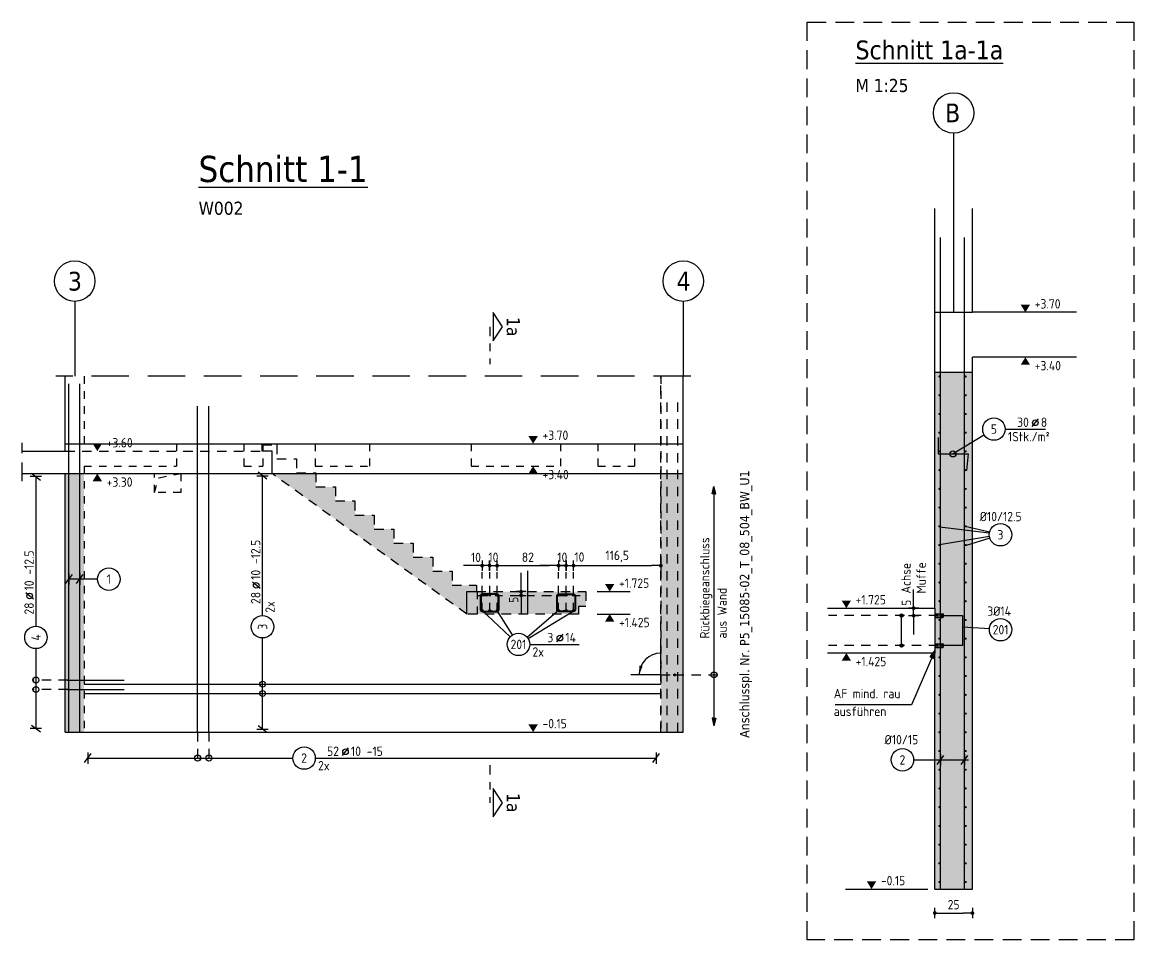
# Model space of a CAD drawing. Extents: x 0 to 74.6, y 0 to 35.2.
# Drawn here: x 13.35 to 28.19, y 16.31 to 28.56 of the extents above; entities that cross this region are included whole.
import ezdxf
from ezdxf.enums import TextEntityAlignment as Align

# ---------------------------------------------------------------- set-up
doc = ezdxf.new("R2010")
doc.units = 0
doc.header["$LTSCALE"] = 0.5
for name, pattern in [('AUSGEZOGEN', [1000.01, 1000, 0.01]), ('DASHDOT2', [0.5, 0.25, -0.125, 0, -0.125]), ('DASHDOTSMALL', [1.05, 0.5, -0.25, 0.05, -0.25]), ('DASHED', [0.75, 0.5, -0.25]), ('DASHEDX2', [1.5, 1, -0.5]), ('DOT', [0.175, 0.05, -0.125]), ('HIDDEN', [0.375, 0.25, -0.125]), ('HIDDEN2', [0.187, 0.125, -0.062]), ('PUNKT', [0.175, 0.05, -0.125]), ('STRICHLINIE', [0.75, 0.5, -0.25]), ('STRICHPUNKT2', [0.55, 0.25, -0.125, 0.05, -0.125]), ('VERDECKT', [0.375, 0.25, -0.125])]:
    doc.linetypes.add(name, pattern=pattern)
for name, color, linetype in [('ACHSEN', 7, 'Continuous'), ('AFU', 7, 'Continuous'), ('BETON', 7, 'Continuous'), ('DETAIL', 7, 'Continuous'), ('DRUEBER', 7, 'Continuous'), ('grau_mittel', 7, 'Continuous'), ('HILFE', 7, 'Continuous'), ('koten', 7, 'Continuous'), ('LENTON', 7, 'Continuous'), ('MASSE', 7, 'Continuous'), ('RND', 7, 'Continuous'), ('RND-1', 7, 'Continuous'), ('SCHNITTE', 7, 'Continuous'), ('SFP_Achsen', 7, 'Continuous'), ('TEXT', 7, 'Continuous'), ('VERDECKT', 7, 'Continuous'), ('WBZ', 7, 'Continuous')]:
    doc.layers.add(name, color=color, linetype=linetype)
doc.layers.add('NOPLOT', color=7, linetype='Continuous', plot=False)
doc.styles.add('helv', font='tahoma.ttf')
doc.styles.add('txt', font='isocp.shx')
doc.linetypes.add('AFU_50K', pattern='A,0.15,["/",Standard,S=0.2,R=0,X=-0.01,Y=-0.1],0.07,["/",Standard,S=0.2,R=0,X=-0.01,Y=-0.1],0.15', length=0.37)
doc.linetypes.add('AFU_50L', pattern='A,0.75,["/",Standard,S=0.2,R=0,X=-0.01,Y=-0.1],0.07,["/",Standard,S=0.2,R=0,X=-0.01,Y=-0.1],0.75', length=1.57)
doc.dimstyles.new('DOT_I', dxfattribs={"dimscale": 0.5, "dimtxt": 0.25, "dimasz": 0.25, "dimexe": 0.1, "dimexo": 0.3, "dimgap": 0.1, "dimtad": 1, "dimdec": 3, "dimzin": 3, "dimtxsty": 'txt', "dimblk": 'DOT', "dimblk1": 'DOT', "dimblk2": 'DOT', "dimsah": 1, "dimcen": 0.1, "dimse1": 1, "dimse2": 1, "dimazin": 0, "dimtfac": 1, "dimtdec": 4, "dimtix": 1, "dimtmove": 2, "dimatfit": 3, "dimfxl": 0, "dimtvp": 1, "dimtolj": 1, "dimtzin": 0, "dimarcsym": 0})

# ---------------------------------------------------------------- blocks, each defined once
blk = doc.blocks.new('okrd_o')
at = {"layer": 'koten', "color": 7, "linetype": 'Continuous'}
blk.add_solid([(-0.125, 0.202), (0.125, 0.202), (0, 0)], dxfattribs=at)
at = {"layer": 'koten', "style": 'txt'}
blk.add_attdef('OKRD', (0.25, 0.1), '', height=0.25, dxfattribs=at)
blk = doc.blocks.new('okrd_u')
at = {"layer": 'koten', "color": 7, "linetype": 'Continuous'}
blk.add_solid([(-0.125, -0.202), (0.125, -0.202), (0, 0)], dxfattribs=at)
at = {"layer": 'koten', "style": 'txt'}
blk.add_attdef('OKRD', (0.25, -0.35), '', height=0.25, dxfattribs=at)
blk = doc.blocks.new('PFEIL')
at = {"color": 7, "linetype": 'Continuous'}
blk.add_solid([(-1, -0.17), (-1, 0.17), (0, 0)], dxfattribs=at)
blk = doc.blocks.new('Pfeillinie')
at = {"layer": 'TEXT', "linetype": 'Continuous'}
blk.add_hatch(color=7, dxfattribs=at).paths.add_polyline_path([(0, 0), (-0.8, 0.2), (-0.8, 0), (-0.8, -0.2)])
at = {"layer": 'TEXT', "color": 7, "linetype": 'Continuous'}
for p, q in [((-0.8, 0), (-0.8, 0.2)), ((-0.8, 0.2), (0, 0)), ((-0.8, 0), (-0.8, -0.2)), ((-0.8, -0.2), (0, 0))]:
    blk.add_line(p, q, dxfattribs=at)
blk = doc.blocks.new('SCHN-2')
at = {"layer": 'SCHNITTE', "color": 6, "linetype": 'Continuous'}
blk.add_lwpolyline([(0.378, 0.088), (0, 0.34), (-0.378, 0.088)], close=True, dxfattribs=at)
at = {"layer": 'SCHNITTE', "color": 1, "linetype": 'DASHDOTSMALL', "style": 'helv'}
blk.add_attdef('SCHN-2', text='', height=0.35, dxfattribs=at).set_placement((0, 0.45), align=Align.CENTER)
blk = doc.blocks.new('lei_gre')
at = {"layer": 'RND', "color": 7, "linetype": 'Continuous'}
for p, q in [((-0.09, -0.12), (0.09, 0.12)), ((0, 0.15), (0, -0.15))]:
    blk.add_line(p, q, dxfattribs=at)
blk = doc.blocks.new('RND_LEI')
at = {"layer": 'RND', "color": 7, "linetype": 'Continuous'}
blk.add_line((1.022, 0.066), (1.19, 0.27), dxfattribs=at)
for centre, radius in [((0, 0), 0.3), ((1.106, 0.168), 0.075)]:
    blk.add_circle(centre, radius, dxfattribs=at)
at = {"layer": 'RND', "color": 7, "linetype": 'Continuous', "style": 'txt'}
blk.add_attdef('ANZ', text='', height=0.25, dxfattribs=at).set_placement((0.931, 0.057), align=Align.RIGHT)
for tag, p in [('DUM', (1.253, 0.057)), ('ABSTD', (1.674, 0.057)), ('POSTXT', (0.374, -0.327))]:
    blk.add_attdef(tag, p, '', height=0.25, dxfattribs=at)
blk.add_attdef('POSL', text='', height=0.25, dxfattribs=at).set_placement((0, 0), align=Align.MIDDLE)
blk = doc.blocks.new('DOT')
at = {"layer": 'MASSE', "color": 7, "linetype": 'Continuous'}
for p, q in [((0, 0), (-1, 0)), ((0, 0.54), (0, -0.54))]:
    blk.add_line(p, q, dxfattribs=at)
at = {"layer": 'MASSE', "color": 7, "linetype": 'Continuous', "const_width": 0.2}
blk.add_lwpolyline([(-0.1, 0, 1), (0.1, 0, 1)], format="xyb", close=True, dxfattribs=at)
blk = doc.blocks.new('*D17')
at = {"layer": 'Defpoints', "color": 0, "linetype": 'AUSGEZOGEN', "transparency": 16777216}
for p in [(19.491, 21.31), (19.491, 21.31), (19.591, 21.31)]:
    blk.add_point(p, dxfattribs=at)
at = {"layer": 'MASSE', "color": 0, "linetype": 'AUSGEZOGEN', "lineweight": -2, "transparency": 16777216}
for p, q in [((19.366, 21.31), (19.241, 21.31)), ((19.591, 21.31), (19.491, 21.31)), ((19.716, 21.31), (19.841, 21.31))]:
    blk.add_line(p, q, dxfattribs=at)
at = {"layer": 'MASSE', "color": 0, "linetype": 'AUSGEZOGEN', "lineweight": -2, "transparency": 16777216, "xscale": 0.125, "yscale": 0.125, "zscale": 0.125}
blk.add_blockref('DOT', (19.491, 21.31), dxfattribs=at)
at = {"layer": 'MASSE', "color": 0, "linetype": 'AUSGEZOGEN', "lineweight": -2, "transparency": 16777216, "xscale": 0.125, "yscale": 0.125, "zscale": 0.125, "rotation": 180}
blk.add_blockref('DOT', (19.591, 21.31), dxfattribs=at)
at = {"layer": 'MASSE', "color": 0, "linetype": 'AUSGEZOGEN', "transparency": 16777216, "insert": (19.408, 21.42), "char_height": 0.125, "attachment_point": 5, "style": 'txt'}
blk.add_mtext('\\A1;10', dxfattribs=at)
blk = doc.blocks.new('*D18')
at = {"layer": 'Defpoints', "color": 0, "linetype": 'AUSGEZOGEN', "transparency": 16777216}
for p in [(19.591, 21.31), (19.691, 21.31), (19.691, 21.31)]:
    blk.add_point(p, dxfattribs=at)
at = {"layer": 'MASSE', "color": 0, "linetype": 'AUSGEZOGEN', "lineweight": -2, "transparency": 16777216}
for p, q in [((19.466, 21.31), (19.341, 21.31)), ((19.591, 21.31), (19.691, 21.31)), ((19.816, 21.31), (19.941, 21.31))]:
    blk.add_line(p, q, dxfattribs=at)
at = {"layer": 'MASSE', "color": 0, "linetype": 'AUSGEZOGEN', "lineweight": -2, "transparency": 16777216, "xscale": 0.125, "yscale": 0.125, "zscale": 0.125}
blk.add_blockref('DOT', (19.591, 21.31), dxfattribs=at)
at = {"layer": 'MASSE', "color": 0, "linetype": 'AUSGEZOGEN', "lineweight": -2, "transparency": 16777216, "xscale": 0.125, "yscale": 0.125, "zscale": 0.125, "rotation": 180}
blk.add_blockref('DOT', (19.691, 21.31), dxfattribs=at)
at = {"layer": 'MASSE', "color": 0, "linetype": 'AUSGEZOGEN', "transparency": 16777216, "insert": (19.641, 21.422), "char_height": 0.125, "attachment_point": 5, "style": 'txt'}
blk.add_mtext('\\A1;10', dxfattribs=at)
blk = doc.blocks.new('*D19')
at = {"layer": 'Defpoints', "color": 0, "linetype": 'AUSGEZOGEN', "transparency": 16777216}
for p in [(19.691, 21.31), (20.511, 21.31), (20.511, 21.31)]:
    blk.add_point(p, dxfattribs=at)
at = {"layer": 'MASSE', "color": 0, "linetype": 'AUSGEZOGEN', "lineweight": -2, "transparency": 16777216}
blk.add_line((19.816, 21.31), (20.386, 21.31), dxfattribs=at)
at = {"layer": 'MASSE', "color": 0, "linetype": 'AUSGEZOGEN', "lineweight": -2, "transparency": 16777216, "xscale": 0.125, "yscale": 0.125, "zscale": 0.125, "rotation": 180}
blk.add_blockref('DOT', (19.691, 21.31), dxfattribs=at)
at = {"layer": 'MASSE', "color": 0, "linetype": 'AUSGEZOGEN', "lineweight": -2, "transparency": 16777216, "xscale": 0.125, "yscale": 0.125, "zscale": 0.125}
blk.add_blockref('DOT', (20.511, 21.31), dxfattribs=at)
at = {"layer": 'MASSE', "color": 0, "linetype": 'AUSGEZOGEN', "transparency": 16777216, "insert": (20.101, 21.422), "char_height": 0.125, "attachment_point": 5, "style": 'txt'}
blk.add_mtext('\\A1;82', dxfattribs=at)
blk = doc.blocks.new('*D20')
at = {"layer": 'Defpoints', "color": 0, "linetype": 'AUSGEZOGEN', "transparency": 16777216}
for p in [(20.511, 21.31), (20.611, 21.31), (20.611, 21.31)]:
    blk.add_point(p, dxfattribs=at)
at = {"layer": 'MASSE', "color": 0, "linetype": 'AUSGEZOGEN', "lineweight": -2, "transparency": 16777216}
for p, q in [((20.386, 21.31), (20.261, 21.31)), ((20.511, 21.31), (20.611, 21.31)), ((20.736, 21.31), (20.861, 21.31))]:
    blk.add_line(p, q, dxfattribs=at)
at = {"layer": 'MASSE', "color": 0, "linetype": 'AUSGEZOGEN', "lineweight": -2, "transparency": 16777216, "xscale": 0.125, "yscale": 0.125, "zscale": 0.125}
blk.add_blockref('DOT', (20.511, 21.31), dxfattribs=at)
at = {"layer": 'MASSE', "color": 0, "linetype": 'AUSGEZOGEN', "lineweight": -2, "transparency": 16777216, "xscale": 0.125, "yscale": 0.125, "zscale": 0.125, "rotation": 180}
blk.add_blockref('DOT', (20.611, 21.31), dxfattribs=at)
at = {"layer": 'MASSE', "color": 0, "linetype": 'AUSGEZOGEN', "transparency": 16777216, "insert": (20.561, 21.422), "char_height": 0.125, "attachment_point": 5, "style": 'txt'}
blk.add_mtext('\\A1;10', dxfattribs=at)
blk = doc.blocks.new('*D21')
at = {"layer": 'Defpoints', "color": 0, "linetype": 'AUSGEZOGEN', "transparency": 16777216}
for p in [(20.611, 21.31), (20.711, 21.31), (20.711, 21.31)]:
    blk.add_point(p, dxfattribs=at)
at = {"layer": 'MASSE', "color": 0, "linetype": 'AUSGEZOGEN', "lineweight": -2, "transparency": 16777216}
for p, q in [((20.486, 21.31), (20.361, 21.31)), ((20.611, 21.31), (20.711, 21.31)), ((20.836, 21.31), (20.961, 21.31))]:
    blk.add_line(p, q, dxfattribs=at)
at = {"layer": 'MASSE', "color": 0, "linetype": 'AUSGEZOGEN', "lineweight": -2, "transparency": 16777216, "xscale": 0.125, "yscale": 0.125, "zscale": 0.125}
blk.add_blockref('DOT', (20.611, 21.31), dxfattribs=at)
at = {"layer": 'MASSE', "color": 0, "linetype": 'AUSGEZOGEN', "lineweight": -2, "transparency": 16777216, "xscale": 0.125, "yscale": 0.125, "zscale": 0.125, "rotation": 180}
blk.add_blockref('DOT', (20.711, 21.31), dxfattribs=at)
at = {"layer": 'MASSE', "color": 0, "linetype": 'AUSGEZOGEN', "transparency": 16777216, "insert": (20.789, 21.424), "char_height": 0.125, "attachment_point": 5, "style": 'txt'}
blk.add_mtext('\\A1;10', dxfattribs=at)
blk = doc.blocks.new('*D22')
at = {"layer": 'Defpoints', "color": 0, "linetype": 'AUSGEZOGEN', "transparency": 16777216}
for p in [(20.711, 21.31), (21.876, 21.31), (21.876, 21.31)]:
    blk.add_point(p, dxfattribs=at)
at = {"layer": 'MASSE', "color": 0, "linetype": 'AUSGEZOGEN', "lineweight": -2, "transparency": 16777216}
blk.add_line((20.836, 21.31), (21.751, 21.31), dxfattribs=at)
at = {"layer": 'MASSE', "color": 0, "linetype": 'AUSGEZOGEN', "lineweight": -2, "transparency": 16777216, "xscale": 0.125, "yscale": 0.125, "zscale": 0.125, "rotation": 180}
blk.add_blockref('DOT', (20.711, 21.31), dxfattribs=at)
at = {"layer": 'MASSE', "color": 0, "linetype": 'AUSGEZOGEN', "lineweight": -2, "transparency": 16777216, "xscale": 0.125, "yscale": 0.125, "zscale": 0.125}
blk.add_blockref('DOT', (21.876, 21.31), dxfattribs=at)
at = {"layer": 'MASSE', "color": 0, "linetype": 'AUSGEZOGEN', "transparency": 16777216, "insert": (21.294, 21.432), "char_height": 0.125, "attachment_point": 5, "style": 'txt'}
blk.add_mtext('\\A1;116,5', dxfattribs=at)
blk = doc.blocks.new('*D23')
at = {"layer": 'Defpoints', "color": 0, "linetype": 'AUSGEZOGEN', "transparency": 16777216}
for p in [(20.011, 20.963), (20.011, 20.913), (20.011, 20.913)]:
    blk.add_point(p, dxfattribs=at)
at = {"layer": 'MASSE', "color": 0, "linetype": 'AUSGEZOGEN', "lineweight": -2, "transparency": 16777216}
for p, q in [((20.011, 21.088), (20.011, 21.213)), ((20.011, 20.963), (20.011, 20.913)), ((20.011, 20.788), (20.011, 20.663))]:
    blk.add_line(p, q, dxfattribs=at)
at = {"layer": 'MASSE', "color": 0, "linetype": 'AUSGEZOGEN', "lineweight": -2, "transparency": 16777216, "xscale": 0.125, "yscale": 0.125, "zscale": 0.125}
for p, rotation in [((20.011, 20.963), 270), ((20.011, 20.913), 90)]:
    blk.add_blockref('DOT', p, dxfattribs=dict(at, rotation=rotation))
at = {"layer": 'MASSE', "color": 0, "linetype": 'AUSGEZOGEN', "transparency": 16777216, "insert": (19.911, 20.854), "char_height": 0.125, "attachment_point": 5, "rotation": 90, "style": 'txt'}
blk.add_mtext('\\A1;5', dxfattribs=at)
blk = doc.blocks.new('*D24')
at = {"layer": 'Defpoints', "color": 0, "linetype": 'AUSGEZOGEN', "transparency": 16777216}
for p in [(25.535, 16.672), (26.035, 16.672), (26.035, 16.672)]:
    blk.add_point(p, dxfattribs=at)
at = {"layer": 'MASSE', "color": 0, "linetype": 'AUSGEZOGEN', "lineweight": -2, "transparency": 16777216}
blk.add_line((25.66, 16.672), (25.91, 16.672), dxfattribs=at)
at = {"layer": 'MASSE', "color": 0, "linetype": 'AUSGEZOGEN', "lineweight": -2, "transparency": 16777216, "xscale": 0.125, "yscale": 0.125, "zscale": 0.125, "rotation": 180}
blk.add_blockref('DOT', (25.535, 16.672), dxfattribs=at)
at = {"layer": 'MASSE', "color": 0, "linetype": 'AUSGEZOGEN', "lineweight": -2, "transparency": 16777216, "xscale": 0.125, "yscale": 0.125, "zscale": 0.125}
blk.add_blockref('DOT', (26.035, 16.672), dxfattribs=at)
at = {"layer": 'MASSE', "color": 0, "linetype": 'AUSGEZOGEN', "transparency": 16777216, "insert": (25.785, 16.784), "char_height": 0.125, "attachment_point": 5, "style": 'txt'}
blk.add_mtext('\\A1;25', dxfattribs=at)
blk = doc.blocks.new('RND_HIN')
at = {"layer": 'RND', "color": 7, "linetype": 'Continuous'}
blk.add_circle((0, 0), 0.3, dxfattribs=at)
at = {"layer": 'RND', "color": 7, "linetype": 'Continuous', "style": 'txt'}
blk.add_attdef('POSI', text='', height=0.25, dxfattribs=at).set_placement((0, 0), align=Align.MIDDLE)
blk = doc.blocks.new('*D26')
at = {"layer": 'Defpoints', "color": 0, "linetype": 'AUSGEZOGEN', "transparency": 16777216}
for p in [(25.251, 20.742), (25.251, 20.742), (25.251, 20.642)]:
    blk.add_point(p, dxfattribs=at)
at = {"layer": 'MASSE', "color": 0, "linetype": 'AUSGEZOGEN', "lineweight": -2, "transparency": 16777216}
for p, q in [((25.251, 20.867), (25.251, 20.992)), ((25.251, 20.642), (25.251, 20.742)), ((25.251, 20.517), (25.251, 20.392))]:
    blk.add_line(p, q, dxfattribs=at)
at = {"layer": 'MASSE', "color": 0, "linetype": 'AUSGEZOGEN', "lineweight": -2, "transparency": 16777216, "xscale": 0.125, "yscale": 0.125, "zscale": 0.125}
for p, rotation in [((25.251, 20.742), 270), ((25.251, 20.642), 90)]:
    blk.add_blockref('DOT', p, dxfattribs=dict(at, rotation=rotation))
at = {"layer": 'MASSE', "color": 0, "linetype": 'AUSGEZOGEN', "transparency": 16777216, "insert": (25.155, 20.813), "char_height": 0.125, "attachment_point": 5, "rotation": 90, "style": 'txt'}
blk.add_mtext('\\A1;5', dxfattribs=at)

msp = doc.modelspace()

# ---------------------------------------------------------------- hatches: boundary and pattern name
at = {"layer": 'grau_mittel'}
msp.add_hatch(color=61, dxfattribs=at).paths.add_polyline_path([(26.0345, 23.8921), (25.5345, 23.8921), (25.5345, 20.7421), (25.5345, 20.1421), (25.5345, 16.9921), (26.0345, 16.9921)])
h = msp.add_hatch(color=61, dxfattribs=at)
h.paths.add_polyline_path([(21.8763, 19.0881), (22.1763, 19.0881), (22.1763, 22.5381), (21.8763, 22.5381)])
h.paths.add_polyline_path([(14.1763, 22.5381), (13.9263, 22.5381), (13.9263, 19.0881), (14.1763, 19.0881)])
h = msp.add_hatch(color=61, dxfattribs=at)
h.paths.add_polyline_path([(19.4263, 20.9631), (19.4263, 20.6631), (20.7763, 20.6631), (20.7763, 20.7631), (20.8763, 20.7631), (20.8763, 20.9631)])
h.paths.add_polyline_path([(19.4163, 20.9631), (19.4163, 21.0481), (19.0913, 21.0481), (19.0913, 21.2356), (18.8313, 21.2356), (18.8313, 21.4231), (18.5713, 21.4231), (18.5713, 21.6106), (18.3113, 21.6106), (18.3113, 21.7981), (18.0513, 21.7981), (18.0513, 21.9856), (17.7913, 21.9856), (17.7913, 22.1731), (17.5313, 22.1731), (17.5313, 22.3606), (17.2713, 22.3606), (17.2713, 22.5381), (16.6863, 22.5381), (19.2863, 20.6631), (19.4263, 20.6631), (19.4263, 20.9631)])

# ---------------------------------------------------------------- linework, layer by layer
at = {"layer": 'ACHSEN', "color": 140, "linetype": 'AUSGEZOGEN'}
for p, q in [((25.7845, 27.083), (25.7845, 24.6884)), ((14.0513, 24.8381), (14.0513, 23.8381)), ((22.1763, 24.8381), (22.1763, 23.8381))]:
    msp.add_line(p, q, dxfattribs=at)
at = {"layer": 'ACHSEN', "color": 102, "linetype": 'DASHDOT2'}
for p, q in [((19.4913, 20.9131), (19.4913, 21.2241)), ((19.5913, 20.9131), (19.5913, 21.2241)), ((19.6913, 20.9131), (19.6913, 21.2241)), ((20.5113, 20.9131), (20.5113, 21.2241)), ((20.6113, 20.9131), (20.6113, 21.2241)), ((20.7113, 20.9131), (20.7113, 21.2241)), ((19.4396, 20.9131), (20.7996, 20.9131))]:
    msp.add_line(p, q, dxfattribs=at)
at = {"layer": 'AFU', "color": 8, "linetype": 'AFU_50K'}
for p, q in [((25.5345, 24.6921), (26.0345, 24.6921)), ((25.5345, 23.8921), (26.0345, 23.8921)), ((13.9263, 22.9381), (14.1763, 22.9381)), ((21.8763, 22.9381), (22.1763, 22.9381)), ((25.5345, 20.7421), (25.5345, 20.1421)), ((25.5345, 16.9921), (26.0345, 16.9921))]:
    msp.add_line(p, q, dxfattribs=at)
at = {"layer": 'AFU', "color": 8, "linetype": 'AFU_50L'}
for p, q in [((14.1763, 22.9381), (21.8763, 22.9381)), ((13.9263, 22.5381), (22.1763, 22.5381)), ((13.9263, 19.0881), (22.1763, 19.0881))]:
    msp.add_line(p, q, dxfattribs=at)
at = {"layer": 'BETON', "color": 6, "linetype": 'AUSGEZOGEN'}
for p, q in [((25.5345, 20.7421), (25.5345, 26.0788)), ((26.0345, 24.6921), (26.0345, 26.0788)), ((27.4238, 24.6921), (26.0345, 24.6921)), ((27.4238, 24.0921), (26.0345, 24.0921)), ((26.0345, 16.9921), (26.0345, 24.0921)), ((22.1763, 19.0881), (22.1763, 23.8381)), ((13.3511, 22.8381), (13.9263, 22.8381)), ((13.3511, 22.5381), (13.9263, 22.5381)), ((24.1003, 20.7421), (25.5345, 20.7421)), ((25.5345, 20.1421), (24.1003, 20.1421)), ((25.5345, 16.9921), (25.5345, 20.1421))]:
    msp.add_line(p, q, dxfattribs=at)
at = {"layer": 'BETON', "color": 6, "linetype": 'AUSGEZOGEN', "lineweight": -2}
for p, q in [((13.9263, 22.8381), (13.9263, 23.8381)), ((13.9263, 19.0881), (13.9263, 22.5381))]:
    msp.add_line(p, q, dxfattribs=at)
at = {"layer": 'DETAIL', "color": 102, "linetype": 'STRICHLINIE'}
msp.add_lwpolyline([(23.8318, 16.3148), (23.8318, 28.5647), (28.1896, 28.5647), (28.1896, 16.3148)], close=True, dxfattribs=at)
at = {"layer": 'DRUEBER', "color": 7, "linetype": 'PUNKT', "lineweight": -2}
for p, q in [((14.1763, 23.8381), (14.1763, 22.9381)), ((14.1763, 22.6381), (14.1763, 19.0881))]:
    msp.add_line(p, q, dxfattribs=at)
at = {"layer": 'DRUEBER', "color": 7, "linetype": 'DOT'}
for p, q in [((21.8763, 23.8381), (21.8763, 19.0881)), ((15.4113, 22.9381), (15.4113, 22.6381)), ((16.3113, 22.9381), (16.3113, 22.6381)), ((16.5613, 22.9381), (16.5613, 22.6381)), ((17.2613, 22.9381), (17.2613, 22.6381)), ((17.9863, 22.9381), (17.9863, 22.6381)), ((19.3463, 22.9381), (19.3463, 22.6381)), ((20.5363, 22.9381), (20.5363, 22.6381)), ((21.0363, 22.9381), (21.0363, 22.6381)), ((21.5263, 22.9381), (21.5263, 22.6381))]:
    msp.add_line(p, q, dxfattribs=at)
at = {"layer": 'DRUEBER', "color": 7, "linetype": 'PUNKT'}
for p, q in [((14.1763, 22.9381), (15.4113, 22.9381)), ((16.3113, 22.9381), (16.5613, 22.9381)), ((17.2613, 22.9381), (17.9863, 22.9381)), ((19.3463, 22.9381), (20.5363, 22.9381)), ((21.0363, 22.9381), (21.5263, 22.9381)), ((14.1763, 22.6381), (15.4113, 22.6381)), ((16.3113, 22.6381), (16.5613, 22.6381)), ((17.2613, 22.6381), (17.9863, 22.6381)), ((19.3463, 22.6381), (20.5363, 22.6381)), ((21.0363, 22.6381), (21.5263, 22.6381))]:
    msp.add_line(p, q, dxfattribs=at)
at = {"layer": 'HILFE', "color": 102, "linetype": 'DASHEDX2'}
msp.add_line((22.2763, 23.8381), (13.8013, 23.8381), dxfattribs=at)
at = {"layer": 'HILFE', "color": 102, "linetype": 'DASHED'}
msp.add_line((13.3511, 22.4381), (13.3511, 22.9502), dxfattribs=at)
at = {"layer": 'HILFE', "color": 102, "linetype": 'AUSGEZOGEN'}
for p, q in [((21.0272, 20.9631), (21.4649, 20.9631)), ((21.0272, 20.6631), (21.4649, 20.6631)), ((24.3402, 16.9921), (25.4419, 16.9921))]:
    msp.add_line(p, q, dxfattribs=at)
at = {"layer": 'LENTON', "color": 102}
for p, q in [((25.5345, 20.6675), (25.5366, 20.6675)), ((25.5345, 20.6675), (25.5345, 20.6548)), ((25.5364, 20.6564), (25.5345, 20.6588)), ((25.5345, 20.6548), (25.5345, 20.6294)), ((25.5345, 20.6294), (25.5345, 20.6167)), ((25.5345, 20.6254), (25.5364, 20.6278)), ((25.5364, 20.6564), (25.5364, 20.6278)), ((25.5772, 20.6522), (25.5364, 20.6564)), ((25.5364, 20.6278), (25.5364, 20.6564)), ((25.5364, 20.6278), (25.5772, 20.6321)), ((25.5382, 20.6644), (25.5366, 20.6675)), ((25.5412, 20.6675), (25.5396, 20.6644)), ((25.5412, 20.6675), (25.6421, 20.6675)), ((25.5772, 20.6321), (25.5772, 20.6522)), ((25.6436, 20.6564), (25.6028, 20.6522)), ((25.6028, 20.6522), (25.6028, 20.6321)), ((25.6028, 20.6321), (25.6436, 20.6278)), ((25.6455, 20.6641), (25.6421, 20.6675)), ((25.6455, 20.6588), (25.6436, 20.6564)), ((25.6436, 20.6278), (25.6436, 20.6564)), ((25.6436, 20.6564), (25.6436, 20.6278)), ((25.6436, 20.6278), (25.6455, 20.6254)), ((25.6455, 20.6641), (25.6455, 20.6612)), ((25.6455, 20.6612), (25.6455, 20.6421)), ((25.6455, 20.6421), (25.6455, 20.6231)), ((25.5345, 20.6167), (25.5366, 20.6167)), ((25.5366, 20.6167), (25.5382, 20.6198)), ((25.5396, 20.6198), (25.5412, 20.6167)), ((25.5412, 20.6167), (25.6421, 20.6167)), ((25.6421, 20.6167), (25.6455, 20.6201)), ((25.6455, 20.6231), (25.6455, 20.6201)), ((25.5345, 20.2675), (25.5366, 20.2675)), ((25.5345, 20.2675), (25.5345, 20.2548)), ((25.5364, 20.2564), (25.5345, 20.2588)), ((25.5345, 20.2548), (25.5345, 20.2294)), ((25.5345, 20.2294), (25.5345, 20.2167)), ((25.5345, 20.2254), (25.5364, 20.2278)), ((25.5345, 20.2167), (25.5366, 20.2167)), ((25.5364, 20.2564), (25.5364, 20.2278)), ((25.5772, 20.2522), (25.5364, 20.2564)), ((25.5364, 20.2278), (25.5364, 20.2564)), ((25.5364, 20.2278), (25.5772, 20.2321)), ((25.5382, 20.2644), (25.5366, 20.2675)), ((25.5366, 20.2167), (25.5382, 20.2198)), ((25.5412, 20.2675), (25.5396, 20.2644)), ((25.5396, 20.2198), (25.5412, 20.2167)), ((25.5412, 20.2675), (25.6421, 20.2675)), ((25.5412, 20.2167), (25.6421, 20.2167)), ((25.5772, 20.2321), (25.5772, 20.2522)), ((25.6436, 20.2564), (25.6028, 20.2522)), ((25.6028, 20.2522), (25.6028, 20.2321)), ((25.6028, 20.2321), (25.6436, 20.2278)), ((25.6455, 20.2641), (25.6421, 20.2675)), ((25.6421, 20.2167), (25.6455, 20.2201)), ((25.6455, 20.2588), (25.6436, 20.2564)), ((25.6436, 20.2278), (25.6436, 20.2564)), ((25.6436, 20.2564), (25.6436, 20.2278)), ((25.6436, 20.2278), (25.6455, 20.2254)), ((25.6455, 20.2641), (25.6455, 20.2612)), ((25.6455, 20.2612), (25.6455, 20.2421)), ((25.6455, 20.2421), (25.6455, 20.2231)), ((25.6455, 20.2231), (25.6455, 20.2201))]:
    msp.add_line(p, q, dxfattribs=at)
for centre, start, end in [((25.5389, 20.6648), 207.50004, 332.49996), ((25.5389, 20.6194), 27.50006, 152.49994), ((25.5389, 20.2648), 207.50004, 332.49996), ((25.5389, 20.2194), 27.50006, 152.49994)]:
    msp.add_arc(centre, 0.00082, start, end, dxfattribs=at)
at = {"layer": 'NOPLOT', "color": 191, "linetype": 'Continuous'}
for p, q in [((16.6863, 22.8381), (16.5563, 22.8381)), ((16.6863, 22.5381), (16.6863, 22.8381)), ((19.2863, 20.6631), (19.2863, 20.9631)), ((19.2863, 20.9631), (19.4163, 20.9631)), ((25.0896, 20.2421), (25.0896, 20.6421))]:
    msp.add_line(p, q, dxfattribs=at)
at = {"layer": 'NOPLOT', "color": 191, "linetype": 'AUSGEZOGEN'}
for p, q in [((20.1013, 20.6631), (20.1013, 21.2406)), ((19.5913, 20.7061), (19.6297, 20.7061)), ((20.6113, 20.7061), (20.5728, 20.7061))]:
    msp.add_line(p, q, dxfattribs=at)
for points in [[(19.6863, 20.9331), (19.4963, 20.9331, 0.4142136), (19.4663, 20.9031), (19.4663, 20.7231, 0.4142136), (19.4963, 20.6931), (19.6863, 20.6931, 0.4142136), (19.7163, 20.7231), (19.7163, 20.9031, 0.4142136)], [(19.6863, 20.9231), (19.4963, 20.9231, 0.4142136), (19.4763, 20.9031), (19.4763, 20.7231, 0.4142136), (19.4963, 20.7031), (19.6863, 20.7031, 0.4142136), (19.7063, 20.7231), (19.7063, 20.9031, 0.4142136)], [(20.5163, 20.9331), (20.7063, 20.9331, -0.4142136), (20.7363, 20.9031), (20.7363, 20.7231, -0.4142136), (20.7063, 20.6931), (20.5163, 20.6931, -0.4142136), (20.4863, 20.7231), (20.4863, 20.9031, -0.4142136)], [(20.5163, 20.9231), (20.7063, 20.9231, -0.4142136), (20.7263, 20.9031), (20.7263, 20.7231, -0.4142136), (20.7063, 20.7031), (20.5163, 20.7031, -0.4142136), (20.4963, 20.7231), (20.4963, 20.9031, -0.4142136)]]:
    msp.add_lwpolyline(points, format="xyb", close=True, dxfattribs=at)
at = {"layer": 'NOPLOT', "color": 191, "linetype": 'Continuous'}
for centre, radius in [((25.0896, 20.6421), 0.022), ((25.0896, 20.6421), 0.014), ((25.0896, 20.2421), 0.022), ((25.0896, 20.2421), 0.014)]:
    msp.add_circle(centre, radius, dxfattribs=at)
at = {"layer": 'RND', "color": 102, "linetype": 'AUSGEZOGEN'}
for p, q in [((26.1948, 23.055), (25.7769, 22.8007)), ((26.261, 21.7411), (25.6028, 21.8234)), ((26.2639, 21.7571), (25.9408, 21.8334)), ((26.2619, 21.6977), (25.5978, 21.5864)), ((26.2669, 21.677), (25.9509, 21.5764)), ((14.3578, 21.1299), (13.9751, 21.1299)), ((19.8657, 20.3608), (19.4878, 20.7131)), ((19.8952, 20.3853), (19.6878, 20.7131)), ((20.0898, 20.3556), (20.5113, 20.7131)), ((20.1036, 20.3365), (20.7063, 20.7031)), ((26.262, 20.4645), (25.9028, 20.4882)), ((25.2513, 18.7162), (25.9812, 18.7162))]:
    msp.add_line(p, q, dxfattribs=at)
at = {"layer": 'RND', "color": 7, "linetype": 'AUSGEZOGEN'}
for p, q in [((26.4729, 23.133), (27.0129, 23.133)), ((13.5336, 22.4979), (13.5336, 20.5022)), ((16.5586, 20.6439), (16.5586, 22.5106)), ((16.5586, 19.1264), (16.5586, 20.3439)), ((13.5336, 20.2022), (13.5336, 19.1354)), ((20.1254, 20.2586), (20.7854, 20.2586)), ((14.2271, 18.7405), (16.9635, 18.7405)), ((17.2635, 18.7405), (21.8151, 18.7405))]:
    msp.add_line(p, q, dxfattribs=at)
at = {"layer": 'RND', "color": 7, "linetype": 'HIDDEN2'}
for p, q in [((19.4913, 20.7131), (19.4913, 20.9131)), ((19.5913, 20.7131), (19.5913, 20.9131)), ((19.6913, 20.7131), (19.6913, 20.9131)), ((20.5113, 20.7131), (20.5113, 20.9131)), ((20.6113, 20.7131), (20.6113, 20.9131)), ((20.7113, 20.7131), (20.7113, 20.9131))]:
    msp.add_line(p, q, dxfattribs=at)
at = {"layer": 'RND', "color": 102, "linetype": 'VERDECKT'}
for p, q in [((13.9618, 19.7817), (13.4836, 19.7817)), ((22.0603, 19.8515), (22.6353, 19.8515)), ((13.9618, 19.6567), (13.4836, 19.6567)), ((15.6926, 19.0881), (15.6926, 18.6905)), ((15.8426, 19.0881), (15.8426, 18.6905))]:
    msp.add_line(p, q, dxfattribs=at)
at = {"layer": 'RND', "color": 1, "linetype": 'AUSGEZOGEN'}
for points in [[(25.6085, 16.9921), (25.6085, 25.6921)], [(25.9305, 16.9921), (25.9305, 25.6921)], [(13.9751, 19.0881), (13.9751, 23.7381)], [(14.1186, 19.0881), (14.1186, 23.7381)], [(15.6926, 19.0881), (15.6926, 23.4381)], [(15.8426, 19.0881), (15.8426, 23.4381)], [(25.6028, 20.6421), (25.9028, 20.6421), (25.9028, 20.2421), (25.6028, 20.2421)], [(13.9618, 19.7817), (14.7118, 19.7817)], [(13.9618, 19.6567), (14.7118, 19.6567)], [(14.1763, 19.7273), (21.8763, 19.7273)], [(14.1763, 19.6023), (21.8763, 19.6023)]]:
    msp.add_lwpolyline(points, dxfattribs=at)
at = {"layer": 'RND', "color": 7, "linetype": 'AUSGEZOGEN'}
for points, const_width in [([(25.6018, 23.8349, -1), (25.5878, 23.8349, -1)], 0.014), ([(25.9539, 23.8349, -1), (25.9399, 23.8349, -1)], 0.014), ([(25.6018, 23.5849, -1), (25.5878, 23.5849, -1)], 0.014), ([(25.9539, 23.5849, -1), (25.9399, 23.5849, -1)], 0.014), ([(25.6018, 23.3349, -1), (25.5878, 23.3349, -1)], 0.014), ([(25.9539, 23.3349, -1), (25.9399, 23.3349, -1)], 0.014), ([(25.6018, 23.0849, -1), (25.5878, 23.0849, -1)], 0.014), ([(25.9539, 23.0849, -1), (25.9399, 23.0849, -1)], 0.014), ([(25.6018, 22.8349, -1), (25.5878, 22.8349, -1)], 0.014), ([(25.9539, 22.8349, -1), (25.9399, 22.8349, -1)], 0.014), ([(25.6018, 22.5849, -1), (25.5878, 22.5849, -1)], 0.014), ([(25.9539, 22.5849, -1), (25.9399, 22.5849, -1)], 0.014), ([(25.6018, 22.3349, -1), (25.5878, 22.3349, -1)], 0.014), ([(25.9539, 22.3349, -1), (25.9399, 22.3349, -1)], 0.014), ([(25.6018, 22.0849, -1), (25.5878, 22.0849, -1)], 0.014), ([(25.9539, 22.0849, -1), (25.9399, 22.0849, -1)], 0.014), ([(25.6018, 21.8349, -1), (25.5878, 21.8349, -1)], 0.014), ([(25.9539, 21.8349, -1), (25.9399, 21.8349, -1)], 0.014), ([(25.6018, 21.5849, -1), (25.5878, 21.5849, -1)], 0.014), ([(25.9539, 21.5849, -1), (25.9399, 21.5849, -1)], 0.014), ([(25.6018, 21.3349, -1), (25.5878, 21.3349, -1)], 0.014), ([(25.9539, 21.3349, -1), (25.9399, 21.3349, -1)], 0.014), ([(25.6018, 21.0849, -1), (25.5878, 21.0849, -1)], 0.014), ([(25.9539, 21.0849, -1), (25.9399, 21.0849, -1)], 0.014), ([(19.4878, 20.9131, 1), (19.4948, 20.9131, 1)], 0.007), ([(19.5878, 20.9131, 1), (19.5948, 20.9131, 1)], 0.007), ([(19.6878, 20.9131, 1), (19.6948, 20.9131, 1)], 0.007), ([(20.5148, 20.9131, -1), (20.5078, 20.9131, -1)], 0.007), ([(20.6148, 20.9131, -1), (20.6078, 20.9131, -1)], 0.007), ([(20.7148, 20.9131, -1), (20.7078, 20.9131, -1)], 0.007), ([(25.6018, 20.8349, -1), (25.5878, 20.8349, -1)], 0.014), ([(25.9539, 20.8349, -1), (25.9399, 20.8349, -1)], 0.014), ([(19.4878, 20.7131, -1), (19.4948, 20.7131, -1)], 0.007), ([(19.5878, 20.7131, 1), (19.5948, 20.7131, 1)], 0.007), ([(19.6878, 20.7131, -1), (19.6948, 20.7131, -1)], 0.007), ([(20.5148, 20.7131, 1), (20.5078, 20.7131, 1)], 0.007), ([(20.6148, 20.7131, -1), (20.6078, 20.7131, -1)], 0.007), ([(20.7148, 20.7131, 1), (20.7078, 20.7131, 1)], 0.007), ([(25.6018, 20.5849, -1), (25.5878, 20.5849, -1)], 0.014), ([(25.9539, 20.5849, -1), (25.9399, 20.5849, -1)], 0.014), ([(25.6018, 20.3349, -1), (25.5878, 20.3349, -1)], 0.014), ([(25.9539, 20.3349, -1), (25.9399, 20.3349, -1)], 0.014), ([(25.6018, 20.0849, -1), (25.5878, 20.0849, -1)], 0.014), ([(25.9539, 20.0849, -1), (25.9399, 20.0849, -1)], 0.014), ([(13.9555, 19.7817, 1), (13.968, 19.7817, 1)], 0.0125), ([(25.6018, 19.8349, -1), (25.5878, 19.8349, -1)], 0.014), ([(25.9539, 19.8349, -1), (25.9399, 19.8349, -1)], 0.014), ([(13.9555, 19.6567, 1), (13.968, 19.6567, 1)], 0.0125), ([(25.6018, 19.5849, -1), (25.5878, 19.5849, -1)], 0.014), ([(25.9539, 19.5849, -1), (25.9399, 19.5849, -1)], 0.014), ([(25.6018, 19.3349, -1), (25.5878, 19.3349, -1)], 0.014), ([(25.9539, 19.3349, -1), (25.9399, 19.3349, -1)], 0.014), ([(25.6018, 19.0849, -1), (25.5878, 19.0849, -1)], 0.014), ([(25.9539, 19.0849, -1), (25.9399, 19.0849, -1)], 0.014), ([(25.6018, 18.8349, -1), (25.5878, 18.8349, -1)], 0.014), ([(25.9539, 18.8349, -1), (25.9399, 18.8349, -1)], 0.014), ([(25.6018, 18.5849, -1), (25.5878, 18.5849, -1)], 0.014), ([(25.9539, 18.5849, -1), (25.9399, 18.5849, -1)], 0.014), ([(25.6018, 18.3349, -1), (25.5878, 18.3349, -1)], 0.014), ([(25.9539, 18.3349, -1), (25.9399, 18.3349, -1)], 0.014), ([(25.6018, 18.0849, -1), (25.5878, 18.0849, -1)], 0.014), ([(25.9539, 18.0849, -1), (25.9399, 18.0849, -1)], 0.014), ([(25.6018, 17.8349, -1), (25.5878, 17.8349, -1)], 0.014), ([(25.9539, 17.8349, -1), (25.9399, 17.8349, -1)], 0.014), ([(25.6018, 17.5849, -1), (25.5878, 17.5849, -1)], 0.014), ([(25.9539, 17.5849, -1), (25.9399, 17.5849, -1)], 0.014), ([(25.6018, 17.3349, -1), (25.5878, 17.3349, -1)], 0.014), ([(25.9539, 17.3349, -1), (25.9399, 17.3349, -1)], 0.014), ([(25.6018, 17.0849, -1), (25.5878, 17.0849, -1)], 0.014), ([(25.9539, 17.0849, -1), (25.9399, 17.0849, -1)], 0.014)]:
    msp.add_lwpolyline(points, format="xyb", close=True, dxfattribs=dict(at, const_width=const_width))
at = {"layer": 'RND', "color": 102, "linetype": 'AUSGEZOGEN'}
for points in [[(22.5853, 22.3667), (22.5853, 19.1732)], [(25.5345, 20.1726), (25.2211, 19.4514), (24.204, 19.4514)]]:
    msp.add_lwpolyline(points, dxfattribs=at)
at = {"layer": 'RND', "color": 1, "linetype": 'HIDDEN'}
for points in [[(25.5772, 20.6421), (24.1156, 20.6421)], [(25.5772, 20.2421), (24.1156, 20.2421)]]:
    msp.add_lwpolyline(points, dxfattribs=at)
at = {"layer": 'RND', "color": 7, "linetype": 'AUSGEZOGEN'}
for centre in [(25.7769, 22.8007), (22.5853, 19.8515), (13.5336, 19.7817), (16.5586, 19.7273), (13.5336, 19.6567), (16.5586, 19.6023), (15.6926, 18.7405), (15.8426, 18.7405)]:
    msp.add_circle(centre, 0.04, dxfattribs=at)
at = {"layer": 'RND', "color": 102, "linetype": 'AUSGEZOGEN'}
for centre in [(19.4913, 20.9131), (19.5913, 20.9131), (19.6913, 20.9131), (20.5113, 20.9131), (20.6113, 20.9131), (20.7113, 20.9131), (19.4913, 20.7131), (19.5913, 20.7131), (19.6913, 20.7131), (20.5113, 20.7131), (20.6113, 20.7131), (20.7113, 20.7131)]:
    msp.add_circle(centre, 0.011, dxfattribs=at)
at = {"layer": 'RND-1', "color": 7, "linetype": 'HIDDEN'}
for points in [[(21.9595, 19.0881), (21.9595, 23.5381)], [(22.103, 19.0881), (22.103, 23.5381)]]:
    msp.add_lwpolyline(points, dxfattribs=at)
at = {"layer": 'RND-1', "color": 1, "linetype": 'AUSGEZOGEN'}
msp.add_lwpolyline([(25.5769, 23.0207), (25.5769, 22.8007), (25.9769, 22.8007), (25.9578, 22.5815)], dxfattribs=at)
at = {"layer": 'SCHNITTE', "color": 6, "linetype": 'STRICHPUNKT2'}
for p, q in [((19.5946, 24.4993), (19.5946, 23.9993)), ((19.5946, 18.6442), (19.5946, 18.1442))]:
    msp.add_line(p, q, dxfattribs=at)
at = {"layer": 'SFP_Achsen', "color": 7, "linetype": 'AUSGEZOGEN'}
for centre in [(25.7845, 27.3535), (14.0513, 25.1085), (22.1763, 25.1085)]:
    msp.add_circle(centre, 0.2705, dxfattribs=at)
at = {"layer": 'TEXT', "color": 7, "linetype": 'VERDECKT'}
msp.add_line((21.8763, 19.8515), (22.0603, 19.8515), dxfattribs=at)
msp.add_lwpolyline([(21.8763, 19.8515), (21.8763, 20.2515)], dxfattribs=at)
at = {"layer": 'TEXT', "color": 1, "linetype": 'AUSGEZOGEN'}
msp.add_lwpolyline([(21.8763, 19.8515), (21.4763, 19.8515)], dxfattribs=at)
at = {"layer": 'TEXT', "color": 7, "linetype": 'VERDECKT'}
msp.add_circle((22.0603, 19.8515), 0.012, dxfattribs=at)
at = {"layer": 'TEXT', "color": 102, "linetype": 'AUSGEZOGEN'}
msp.add_arc((21.8763, 19.8515), 0.2904, 90, 180, dxfattribs=at)
at = {"layer": 'VERDECKT', "color": 7, "linetype": 'VERDECKT'}
for p, q in [((21.8763, 19.0881), (21.8763, 23.8381)), ((16.5563, 22.8381), (16.5563, 22.9231)), ((16.5563, 22.9231), (16.7513, 22.9231)), ((16.7513, 22.9231), (16.7513, 22.7356)), ((13.9263, 22.8381), (16.5563, 22.8381)), ((16.7513, 22.7356), (17.0113, 22.7356)), ((17.0113, 22.7356), (17.0113, 22.5481)), ((13.9263, 22.5381), (16.6863, 22.5381)), ((19.2863, 20.6631), (16.6863, 22.5381)), ((17.0113, 22.5481), (17.2713, 22.5481)), ((17.2713, 22.5481), (17.2713, 22.3606)), ((17.2713, 22.3606), (17.5313, 22.3606)), ((17.5313, 22.3606), (17.5313, 22.1731)), ((17.5313, 22.1731), (17.7913, 22.1731)), ((17.7913, 22.1731), (17.7913, 21.9856)), ((17.7913, 21.9856), (18.0513, 21.9856)), ((18.0513, 21.9856), (18.0513, 21.7981)), ((18.0513, 21.7981), (18.3113, 21.7981)), ((18.3113, 21.7981), (18.3113, 21.6106)), ((18.3113, 21.6106), (18.5713, 21.6106)), ((18.5713, 21.6106), (18.5713, 21.4231)), ((18.5713, 21.4231), (18.8313, 21.4231)), ((18.8313, 21.4231), (18.8313, 21.2356)), ((18.8313, 21.2356), (19.0913, 21.2356)), ((19.0913, 21.2356), (19.0913, 21.0481)), ((19.0913, 21.0481), (19.4163, 21.0481)), ((19.4163, 21.0481), (19.4163, 20.9631)), ((19.4163, 20.9631), (20.8763, 20.9631)), ((20.8763, 20.9631), (20.8763, 20.7631)), ((20.7763, 20.6631), (19.2863, 20.6631)), ((20.8763, 20.7631), (20.7763, 20.7631)), ((20.7763, 20.7631), (20.7763, 20.6631))]:
    msp.add_line(p, q, dxfattribs=at)
at = {"layer": 'VERDECKT', "color": 7, "linetype": 'HIDDEN2'}
msp.add_line((19.4263, 20.9631), (19.4263, 20.6631), dxfattribs=at)
at = {"layer": 'WBZ', "color": 102, "linetype": 'HIDDEN2'}
for p, q in [((15.1163, 22.2881), (15.1766, 22.4842)), ((15.1766, 22.4842), (15.4663, 22.5381))]:
    msp.add_line(p, q, dxfattribs=at)
msp.add_lwpolyline([(15.4663, 22.5381), (15.4663, 22.2881), (15.1163, 22.2881), (15.1163, 22.5381)], close=True, dxfattribs=at)

# ---------------------------------------------------------------- block references
at = {"layer": 'koten', "color": 7, "linetype": 'AUSGEZOGEN'}
ref = msp.add_blockref('okrd_o', (26.7425, 24.6921), dxfattribs=dict(at, xscale=0.5, yscale=0.5, zscale=0.5))
ref.add_attrib('OKRD', '+3.70', (26.8675, 24.7421), dxfattribs={"layer": '0', "color": 0, "linetype": 'ByBlock', "height": 0.125, "style": 'txt'})
at = {"layer": 'koten', "color": 7, "linetype": 'DOT'}
ref = msp.add_blockref('okrd_u', (26.7425, 24.0921), dxfattribs=dict(at, xscale=0.5, yscale=0.5, zscale=0.5))
ref.add_attrib('OKRD', '+3.40', (26.8675, 23.9171), dxfattribs={"layer": '0', "color": 0, "linetype": 'ByBlock', "height": 0.125, "style": 'txt'})
at = {"layer": 'koten', "color": 7, "linetype": 'AUSGEZOGEN', "xscale": 0.5, "yscale": 0.5, "zscale": 0.5}
for name, p, values in [('okrd_o', (14.3536, 22.8381), {'OKRD': '+3.60'}), ('okrd_u', (14.3536, 22.5381), {'OKRD': '+3.30'}), ('okrd_o', (21.1933, 20.9631), {'OKRD': '+1.725'}), ('okrd_o', (24.3527, 20.7421), {'OKRD': '+1.725'}), ('okrd_u', (21.1933, 20.6631), {'OKRD': '+1.425'}), ('okrd_u', (24.3527, 20.1421), {'OKRD': '+1.425'}), ('okrd_o', (20.1715, 19.0881), {'OKRD': '-0.15'}), ('okrd_o', (24.6888, 16.9921), {'OKRD': '-0.15'})]:
    msp.add_blockref(name, p, dxfattribs=at).add_auto_attribs(values)
at = {"layer": 'koten', "color": 7, "linetype": 'DOT'}
ref = msp.add_blockref('okrd_o', (20.1715, 22.9381), dxfattribs=dict(at, xscale=0.5, yscale=0.5, zscale=0.5))
ref.add_attrib('OKRD', '+3.70', (20.2965, 22.9881), dxfattribs={"layer": '0', "color": 0, "linetype": 'ByBlock', "height": 0.125, "style": 'txt'})
ref = msp.add_blockref('okrd_u', (20.1715, 22.6381), dxfattribs=dict(at, xscale=0.5, yscale=0.5, zscale=0.5))
ref.add_attrib('OKRD', '+3.40', (20.2965, 22.4631), dxfattribs={"layer": '0', "color": 0, "linetype": 'ByBlock', "height": 0.125, "style": 'txt'})
at = {"layer": 'RND', "color": 7, "linetype": 'AUSGEZOGEN', "xscale": 0.5, "yscale": 0.5, "zscale": 0.5}
for name, p, values in [('RND_LEI', (26.3229, 23.133), {'POSL': '5', 'DUM': '8', 'ANZ': '30', 'POSTXT': '1Stk./m²'}), ('RND_HIN', (26.4098, 21.7225), {'POSI': '3'}), ('RND_HIN', (14.5078, 21.1299), {'POSI': '1'}), ('RND_HIN', (26.4117, 20.4546), {'POSI': '201'}), ('RND_LEI', (19.9754, 20.2586), {'POSL': '201', 'DUM': '14', 'ANZ': '3', 'POSTXT': '2x'}), ('RND_LEI', (17.1135, 18.7405), {'POSL': '2', 'DUM': '10', 'ANZ': '52', 'ABSTD': '-15', 'POSTXT': '2x'}), ('RND_HIN', (25.1013, 18.7162), {'POSI': '2'})]:
    msp.add_blockref(name, p, dxfattribs=at).add_auto_attribs(values)
for p, rotation in [((16.5586, 22.5106), 90), ((13.5336, 22.4979), 270), ((13.5336, 19.1354), 270), ((16.5586, 19.1264), 90)]:
    msp.add_blockref('lei_gre', p, dxfattribs=dict(at, rotation=rotation))
at = {"layer": 'RND', "color": 102, "linetype": 'AUSGEZOGEN', "xscale": 0.125, "yscale": 0.125, "zscale": 0.125}
for p, rotation in [((22.5853, 22.3667), 90), ((25.5345, 20.1726), 66.51435802616585), ((22.5853, 19.1732), 270)]:
    msp.add_blockref('Pfeillinie', p, dxfattribs=dict(at, rotation=rotation))
at = {"layer": 'RND', "color": 7, "linetype": 'AUSGEZOGEN', "xscale": 0.5, "yscale": 0.5, "zscale": 0.5, "rotation": 90}
for p, values in [((16.5586, 20.4939), {'POSL': '3', 'DUM': '10', 'ANZ': '28', 'ABSTD': '-12.5', 'POSTXT': '2x'}), ((13.5336, 20.3522), {'POSL': '4', 'DUM': '10', 'ANZ': '28', 'ABSTD': '-12.5'})]:
    msp.add_blockref('RND_LEI', p, dxfattribs=at).add_auto_attribs(values)
at = {"layer": 'RND', "color": 7, "linetype": 'AUSGEZOGEN', "xscale": 0.5, "yscale": 0.5, "zscale": 0.5}
for p in [(13.9751, 21.1299), (14.1186, 21.1299), (14.2271, 18.7405), (21.8151, 18.7405), (25.6085, 18.7162), (25.9305, 18.7162)]:
    msp.add_blockref('lei_gre', p, dxfattribs=at)
at = {"layer": 'SCHNITTE', "color": 6, "linetype": 'STRICHPUNKT2', "xscale": 0.5, "yscale": 0.5, "zscale": 0.5, "rotation": 270}
for p in [(19.5946, 24.4993), (19.5946, 18.1442)]:
    msp.add_blockref('SCHN-2', p, dxfattribs=at).add_auto_attribs({'SCHN-2': '1a'})
at = {"layer": 'TEXT', "color": 102, "linetype": 'AUSGEZOGEN', "xscale": 0.1250000000000026, "yscale": 0.1250000000000026, "zscale": 0.1250000000000026, "rotation": 257.7590209791267}
msp.add_blockref('PFEIL', (21.5859, 19.8515), dxfattribs=at)

# ---------------------------------------------------------------- texts
at = {"layer": 'SFP_Achsen', "color": 6, "linetype": 'AUSGEZOGEN', "style": 'helv'}
for s, p in [('B', (25.6705, 27.2291)), ('3', (13.9607, 24.9823)), ('4', (22.0857, 24.9823))]:
    msp.add_text(s, height=0.25, dxfattribs=at).set_placement(p)
at = {"layer": 'TEXT', "color": 6, "linetype": 'AUSGEZOGEN', "style": 'helv'}
msp.add_text('%%uSchnitt 1a-1a', height=0.25, dxfattribs=at).set_placement((24.4748, 28.0703))
at = {"layer": 'TEXT', "color": 1, "linetype": 'AUSGEZOGEN', "style": 'helv'}
for s, p in [('M 1:25', (24.4748, 27.6328)), ('W002', (15.7059, 25.9938))]:
    msp.add_text(s, height=0.175, dxfattribs=at).set_placement(p)
at = {"layer": 'TEXT', "color": 5, "linetype": 'AUSGEZOGEN', "style": 'helv'}
msp.add_text('%%uSchnitt 1-1', height=0.35, dxfattribs=at).set_placement((15.7059, 26.4313))
at = {"layer": 'TEXT', "color": 7, "linetype": 'AUSGEZOGEN'}
for s, style, p in [('Anschlusspl. Nr. P5_15085-02_T_08_504_BW_U1', 'helv', (23.0559, 19.0106)), ('Rückbiegeanschluss', 'txt', (22.5246, 20.3368)), ('Achse', 'txt', (25.2118, 20.9374)), ('Muffe', 'txt', (25.4134, 20.9374)), ('aus Wand ', 'txt', (22.756, 20.3368))]:
    msp.add_text(s, height=0.125, rotation=90, dxfattribs=dict(at, style=style)).set_placement(p)
at = {"layer": 'TEXT', "color": 7, "linetype": 'AUSGEZOGEN', "style": 'txt'}
for s, p in [('%%C10/12.5', (26.1333, 21.9024)), ('3%%C14', (26.2341, 20.6396)), ('AF mind. rau', (24.1844, 19.5395)), ('ausführen', (24.1844, 19.302)), ('%%C10/15', (24.8629, 18.9235))]:
    msp.add_text(s, height=0.125, dxfattribs=at).set_placement(p)

# ---------------------------------------------------------------- dimensions: what is measured, and where the dimension line sits
at = {"layer": 'MASSE', "color": 7, "linetype": 'AUSGEZOGEN'}
for base, p1, p2, picture, middle in [((19.4913, 21.3097), (19.5913, 21.3097), (19.4913, 21.3097), '*D17', (19.4083, 21.4197)), ((20.7113, 21.3097), (20.6113, 21.3097), (20.7113, 21.3097), '*D21', (20.7895, 21.4244))]:
    dim = msp.add_linear_dim(base=base, p1=p1, p2=p2, dimstyle='DOT_I', override={"dimdec": 0, "dimlfac": 100}, dxfattribs=at)
    dim.commit()
    dim.dimension.update_dxf_attribs({"geometry": picture, "text_midpoint": middle, "dimtype": 160})
for base, p1, p2, override, picture, middle in [((19.6913, 21.3097), (19.5913, 21.3097), (19.6913, 21.3097), {"dimdec": 0, "dimlfac": 100}, '*D18', (19.6413, 21.4222)), ((20.5113, 21.3097), (19.6913, 21.3097), (20.5113, 21.3097), {"dimdec": 0, "dimlfac": 100}, '*D19', (20.1013, 21.4222)), ((20.6113, 21.3097), (20.5113, 21.3097), (20.6113, 21.3097), {"dimdec": 0, "dimlfac": 100}, '*D20', (20.5613, 21.4222)), ((21.8763, 21.3097), (20.7113, 21.3097), (21.8763, 21.3097), {"dimdec": 1, "dimlfac": 100}, '*D22', (21.2938, 21.4315)), ((26.0345, 16.672), (25.5345, 16.672), (26.0345, 16.672), {"dimdec": 0, "dimlfac": 50}, '*D24', (25.7845, 16.7845))]:
    dim = msp.add_linear_dim(base=base, p1=p1, p2=p2, dimstyle='DOT_I', override=override, dxfattribs=at)
    dim.commit()
    dim.dimension.update_dxf_attribs({"geometry": picture, "text_midpoint": middle})
for base, p1, p2, override, picture, middle in [((20.0112, 20.9131), (20.0112, 20.9631), (20.0112, 20.9131), {"dimdec": 0, "dimlfac": 100}, '*D23', (19.9111, 20.8543)), ((25.2508, 20.7421), (25.2508, 20.6421), (25.2508, 20.7421), {"dimdec": 0, "dimlfac": 50}, '*D26', (25.1552, 20.8127))]:
    dim = msp.add_linear_dim(base=base, p1=p1, p2=p2, angle=90, dimstyle='DOT_I', override=override, dxfattribs=at)
    dim.commit()
    dim.dimension.update_dxf_attribs({"geometry": picture, "text_midpoint": middle, "dimtype": 160})

doc.saveas('drawing.dxf')
